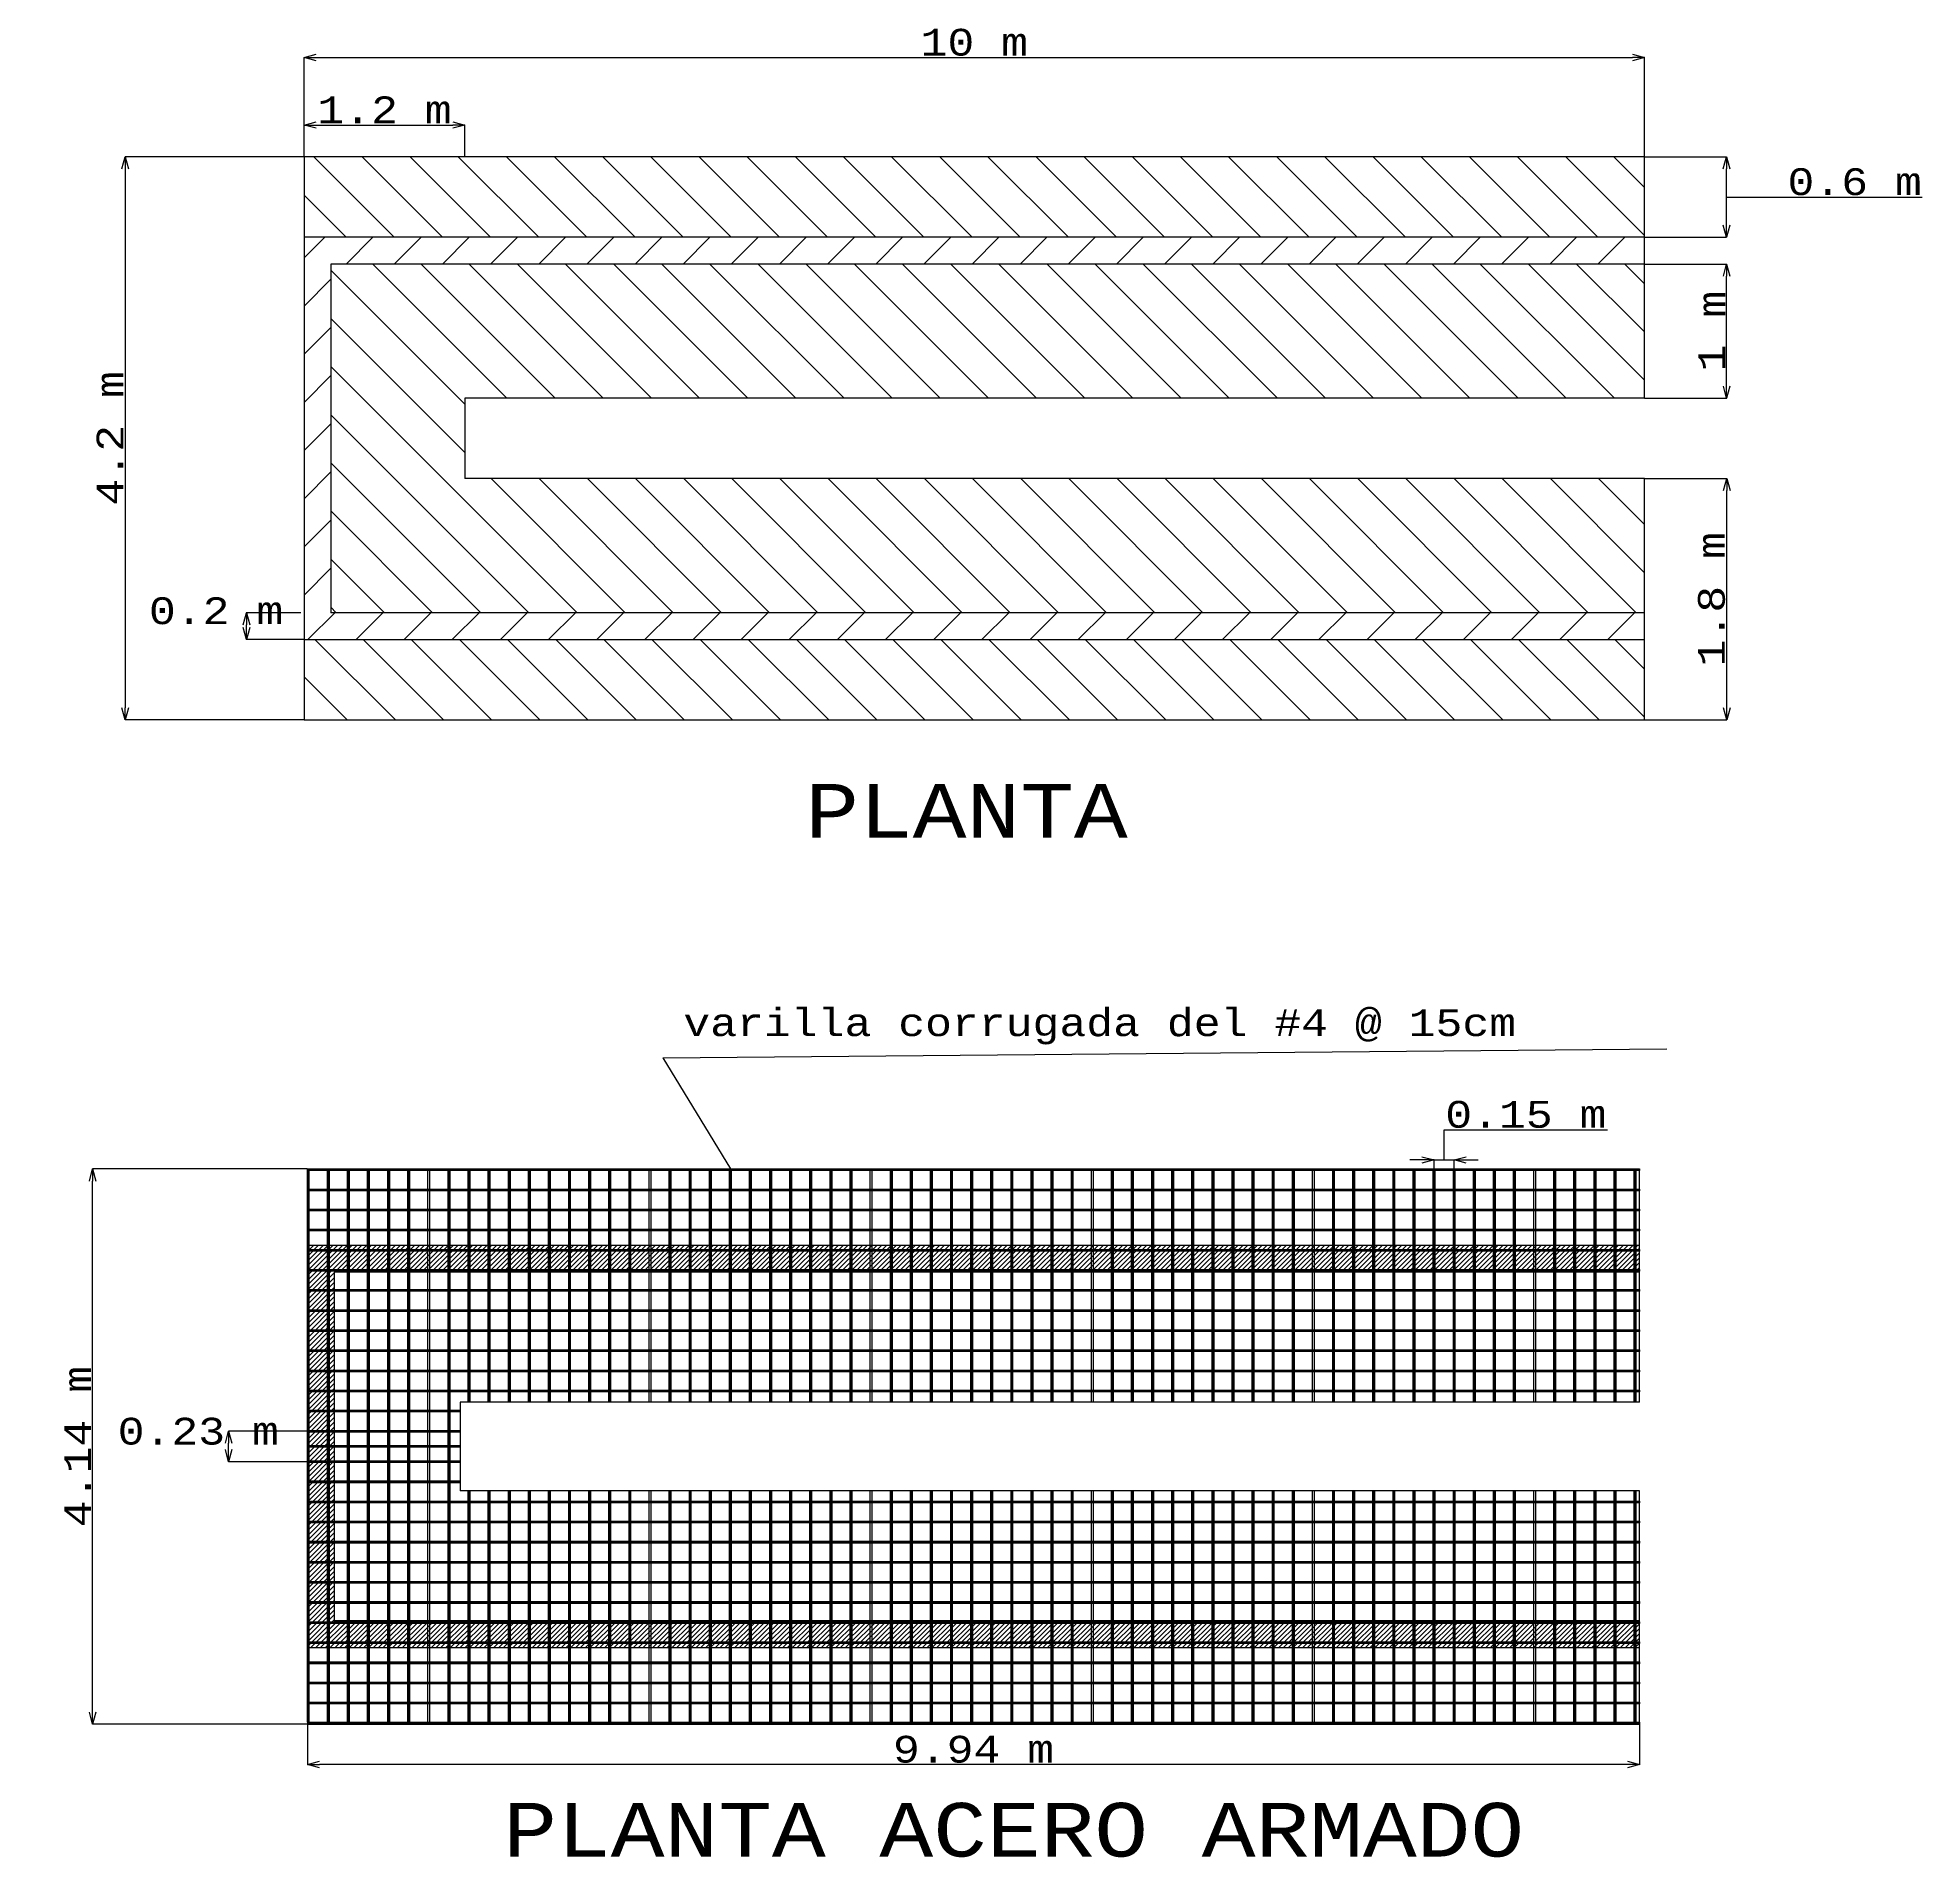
# Model space of a CAD drawing. Header units: metres. Extents: x 851 to 969, y 754 to 824.
# Drawn here: x 938.14 to 952.2, y 783.46 to 797.03 of the extents above; entities that cross this region are included whole.
import ezdxf

# ---------------------------------------------------------------- set-up
doc = ezdxf.new("R2010")
doc.units = ezdxf.units.M
doc.styles.get("Standard").update_dxf_attribs({"font": 'cour.ttf', "height": 0.2})
doc.dimstyles.new('ISO-25 (Metros)', dxfattribs={"dimscale": 0.001, "dimtxt": 0.2, "dimasz": 90, "dimexe": 1.25, "dimexo": 0.625, "dimtad": 1, "dimtoh": 1, "dimdsep": 46, "dimtxsty": 'Standard', "dimblk": 'OPEN30', "dimcen": 2.5, "dimclrd": 220, "dimclre": 220, "dimclrt": 220, "dimadec": 0, "dimazin": 0, "dimtfac": 1, "dimtmove": 1, "dimatfit": 3, "dimfxl": 1, "dimarcsym": 0})

# ---------------------------------------------------------------- blocks, each defined once
blk = doc.blocks.new('_Open30')
at = {"color": 0, "linetype": 'ByBlock', "lineweight": -2}
for p, q in [((-1, 0.27), (0, 0)), ((0, 0), (-1, -0.27)), ((0, 0), (-1, 0))]:
    blk.add_line(p, q, dxfattribs=at)
blk = doc.blocks.new('*D32')
at = {"color": 220, "lineweight": -2, "transparency": 16777216}
for p, q in [((940.152, 786.637), (939.564, 786.637)), ((939.566, 786.5), (939.566, 786.547)), ((940.152, 786.41), (939.564, 786.41))]:
    blk.add_line(p, q, dxfattribs=at)
at = {"layer": 'Defpoints', "color": 0, "transparency": 16777216}
for p in [(939.566, 786.637), (940.153, 786.637), (940.153, 786.41)]:
    blk.add_point(p, dxfattribs=at)
at = {"color": 220, "lineweight": -2, "transparency": 16777216, "xscale": 0.09, "yscale": 0.09, "zscale": 0.09}
for p, rotation in [((939.566, 786.637), 90), ((939.566, 786.41), 270)]:
    blk.add_blockref('_Open30', p, dxfattribs=dict(at, rotation=rotation))
at = {"color": 220, "transparency": 16777216, "insert": (939.339, 786.636), "char_height": 0.2, "attachment_point": 5}
blk.add_mtext('0.23 m', dxfattribs=at)
blk = doc.blocks.new('*D149')
at = {"color": 220, "lineweight": -2, "transparency": 16777216}
for p, q in [((940.129, 796.142), (940.129, 796.883)), ((940.219, 796.882), (950.039, 796.882)), ((950.129, 796.142), (950.129, 796.883))]:
    blk.add_line(p, q, dxfattribs=at)
at = {"layer": 'Defpoints', "color": 0, "transparency": 16777216}
for p in [(950.129, 796.882), (940.129, 796.142), (950.129, 796.142)]:
    blk.add_point(p, dxfattribs=at)
at = {"color": 220, "lineweight": -2, "transparency": 16777216, "xscale": 0.09, "yscale": 0.09, "zscale": 0.09, "rotation": 180}
blk.add_blockref('_Open30', (940.129, 796.882), dxfattribs=at)
at = {"color": 220, "lineweight": -2, "transparency": 16777216, "xscale": 0.09, "yscale": 0.09, "zscale": 0.09}
blk.add_blockref('_Open30', (950.129, 796.882), dxfattribs=at)
at = {"color": 220, "transparency": 16777216, "insert": (945.129, 796.995), "char_height": 0.2, "attachment_point": 5}
blk.add_mtext('10 m', dxfattribs=at)
blk = doc.blocks.new('*D150')
at = {"color": 220, "lineweight": -2, "transparency": 16777216}
for p, q in [((940.128, 796.142), (938.793, 796.142)), ((938.794, 796.052), (938.794, 792.032)), ((940.128, 791.942), (938.793, 791.942))]:
    blk.add_line(p, q, dxfattribs=at)
at = {"layer": 'Defpoints', "color": 0, "transparency": 16777216}
for p in [(940.129, 796.142), (938.794, 791.942), (940.129, 791.942)]:
    blk.add_point(p, dxfattribs=at)
at = {"color": 220, "lineweight": -2, "transparency": 16777216, "xscale": 0.09, "yscale": 0.09, "zscale": 0.09}
for p, rotation in [((938.794, 796.142), 90), ((938.794, 791.942), 270)]:
    blk.add_blockref('_Open30', p, dxfattribs=dict(at, rotation=rotation))
at = {"color": 220, "transparency": 16777216, "insert": (938.681, 794.042), "char_height": 0.2, "attachment_point": 5, "rotation": 90}
blk.add_mtext('4.2 m', dxfattribs=at)
blk = doc.blocks.new('*D153')
at = {"color": 220, "lineweight": -2, "transparency": 16777216}
for p, q in [((940.153, 784.453), (940.153, 784.15)), ((950.093, 784.453), (950.093, 784.15)), ((950.003, 784.151), (940.243, 784.151))]:
    blk.add_line(p, q, dxfattribs=at)
at = {"layer": 'Defpoints', "color": 0, "transparency": 16777216}
for p in [(940.153, 784.453), (950.093, 784.453), (940.153, 784.151)]:
    blk.add_point(p, dxfattribs=at)
at = {"color": 220, "lineweight": -2, "transparency": 16777216, "xscale": 0.09, "yscale": 0.09, "zscale": 0.09, "rotation": 180}
blk.add_blockref('_Open30', (940.153, 784.151), dxfattribs=at)
at = {"color": 220, "lineweight": -2, "transparency": 16777216, "xscale": 0.09, "yscale": 0.09, "zscale": 0.09}
blk.add_blockref('_Open30', (950.093, 784.151), dxfattribs=at)
at = {"color": 220, "transparency": 16777216, "insert": (945.123, 784.264), "char_height": 0.2, "attachment_point": 5}
blk.add_mtext('9.94 m', dxfattribs=at)
blk = doc.blocks.new('*D154')
at = {"color": 220, "lineweight": -2, "transparency": 16777216}
for p, q in [((940.152, 788.593), (938.55, 788.593)), ((938.551, 784.543), (938.551, 788.503)), ((940.152, 784.453), (938.55, 784.453))]:
    blk.add_line(p, q, dxfattribs=at)
at = {"layer": 'Defpoints', "color": 0, "transparency": 16777216}
for p in [(938.551, 788.593), (940.153, 788.593), (940.153, 784.453)]:
    blk.add_point(p, dxfattribs=at)
at = {"color": 220, "lineweight": -2, "transparency": 16777216, "xscale": 0.09, "yscale": 0.09, "zscale": 0.09}
for p, rotation in [((938.551, 788.593), 90), ((938.551, 784.453), 270)]:
    blk.add_blockref('_Open30', p, dxfattribs=dict(at, rotation=rotation))
at = {"color": 220, "transparency": 16777216, "insert": (938.439, 786.523), "char_height": 0.2, "attachment_point": 5, "rotation": 90}
blk.add_mtext('4.14 m', dxfattribs=at)
blk = doc.blocks.new('*D156')
at = {"color": 220, "lineweight": -2, "transparency": 16777216}
for p, q in [((940.129, 796.142), (940.129, 796.38)), ((940.219, 796.379), (941.239, 796.379)), ((941.329, 796.142), (941.329, 796.38))]:
    blk.add_line(p, q, dxfattribs=at)
at = {"layer": 'Defpoints', "color": 0, "transparency": 16777216}
for p in [(941.329, 796.379), (940.129, 796.142), (941.329, 796.142)]:
    blk.add_point(p, dxfattribs=at)
at = {"color": 220, "lineweight": -2, "transparency": 16777216, "xscale": 0.09, "yscale": 0.09, "zscale": 0.09, "rotation": 180}
blk.add_blockref('_Open30', (940.129, 796.379), dxfattribs=at)
at = {"color": 220, "lineweight": -2, "transparency": 16777216, "xscale": 0.09, "yscale": 0.09, "zscale": 0.09}
blk.add_blockref('_Open30', (941.329, 796.379), dxfattribs=at)
at = {"color": 220, "transparency": 16777216, "insert": (940.729, 796.492), "char_height": 0.2, "attachment_point": 5}
blk.add_mtext('1.2 m', dxfattribs=at)
blk = doc.blocks.new('*D157')
at = {"color": 220, "lineweight": -2, "transparency": 16777216}
for p, q in [((948.634, 788.66), (948.634, 788.886)), ((948.634, 788.886), (949.854, 788.886)), ((948.469, 788.66), (948.379, 788.66)), ((948.559, 788.594), (948.559, 788.661)), ((948.559, 788.66), (948.709, 788.66)), ((948.559, 788.66), (948.709, 788.66)), ((948.709, 788.594), (948.709, 788.661)), ((948.799, 788.66), (948.889, 788.66))]:
    blk.add_line(p, q, dxfattribs=at)
at = {"layer": 'Defpoints', "color": 0, "transparency": 16777216}
for p in [(948.559, 788.593), (948.709, 788.66), (948.709, 788.593)]:
    blk.add_point(p, dxfattribs=at)
at = {"color": 220, "lineweight": -2, "transparency": 16777216, "xscale": 0.09, "yscale": 0.09, "zscale": 0.09}
blk.add_blockref('_Open30', (948.559, 788.66), dxfattribs=at)
at = {"color": 220, "lineweight": -2, "transparency": 16777216, "xscale": 0.09, "yscale": 0.09, "zscale": 0.09, "rotation": 180}
blk.add_blockref('_Open30', (948.709, 788.66), dxfattribs=at)
at = {"color": 220, "transparency": 16777216, "insert": (949.244, 788.999), "char_height": 0.2, "attachment_point": 5}
blk.add_mtext('0.15 m', dxfattribs=at)
blk = doc.blocks.new('*D169')
at = {"color": 220, "lineweight": -2, "transparency": 16777216}
for p, q in [((950.13, 796.142), (950.742, 796.142)), ((950.741, 795.632), (950.741, 796.052)), ((950.741, 795.842), (951.192, 795.842)), ((951.192, 795.842), (952.202, 795.842)), ((950.13, 795.542), (950.742, 795.542))]:
    blk.add_line(p, q, dxfattribs=at)
at = {"layer": 'Defpoints', "color": 0, "transparency": 16777216}
for p in [(950.129, 796.142), (950.741, 796.142), (950.129, 795.542)]:
    blk.add_point(p, dxfattribs=at)
at = {"color": 220, "lineweight": -2, "transparency": 16777216, "xscale": 0.09, "yscale": 0.09, "zscale": 0.09}
for p, rotation in [((950.741, 796.142), 90), ((950.741, 795.542), 270)]:
    blk.add_blockref('_Open30', p, dxfattribs=dict(at, rotation=rotation))
at = {"color": 220, "transparency": 16777216, "insert": (951.697, 795.955), "char_height": 0.2, "attachment_point": 5}
blk.add_mtext('0.6 m', dxfattribs=at)
blk = doc.blocks.new('*D170')
at = {"color": 220, "lineweight": -2, "transparency": 16777216}
for p, q in [((950.13, 795.342), (950.743, 795.342)), ((950.742, 794.432), (950.742, 795.252)), ((950.13, 794.342), (950.743, 794.342))]:
    blk.add_line(p, q, dxfattribs=at)
at = {"layer": 'Defpoints', "color": 0, "transparency": 16777216}
for p in [(950.129, 795.342), (950.742, 795.342), (950.129, 794.342)]:
    blk.add_point(p, dxfattribs=at)
at = {"color": 220, "lineweight": -2, "transparency": 16777216, "xscale": 0.09, "yscale": 0.09, "zscale": 0.09}
for p, rotation in [((950.742, 795.342), 90), ((950.742, 794.342), 270)]:
    blk.add_blockref('_Open30', p, dxfattribs=dict(at, rotation=rotation))
at = {"color": 220, "transparency": 16777216, "insert": (950.632, 794.842), "char_height": 0.2, "attachment_point": 5, "rotation": 90}
blk.add_mtext('1 m', dxfattribs=at)
blk = doc.blocks.new('*D171')
at = {"color": 220, "lineweight": -2, "transparency": 16777216}
for p, q in [((950.13, 793.742), (950.744, 793.742)), ((950.743, 792.032), (950.743, 793.652)), ((950.13, 791.942), (950.744, 791.942))]:
    blk.add_line(p, q, dxfattribs=at)
at = {"layer": 'Defpoints', "color": 0, "transparency": 16777216}
for p in [(950.129, 793.742), (950.743, 793.742), (950.129, 791.942)]:
    blk.add_point(p, dxfattribs=at)
at = {"color": 220, "lineweight": -2, "transparency": 16777216, "xscale": 0.09, "yscale": 0.09, "zscale": 0.09}
for p, rotation in [((950.743, 793.742), 90), ((950.743, 791.942), 270)]:
    blk.add_blockref('_Open30', p, dxfattribs=dict(at, rotation=rotation))
at = {"color": 220, "transparency": 16777216, "insert": (950.63, 792.842), "char_height": 0.2, "attachment_point": 5, "rotation": 90}
blk.add_mtext('1.8 m', dxfattribs=at)
blk = doc.blocks.new('*D172')
at = {"color": 220, "lineweight": -2, "transparency": 16777216}
for p, q in [((940.105, 792.742), (939.697, 792.742)), ((939.699, 792.632), (939.699, 792.652)), ((940.128, 792.542), (939.697, 792.542))]:
    blk.add_line(p, q, dxfattribs=at)
at = {"layer": 'Defpoints', "color": 0, "transparency": 16777216}
for p in [(939.699, 792.742), (940.106, 792.742), (940.129, 792.542)]:
    blk.add_point(p, dxfattribs=at)
at = {"color": 220, "lineweight": -2, "transparency": 16777216, "xscale": 0.09, "yscale": 0.09, "zscale": 0.09}
for p, rotation in [((939.699, 792.742), 90), ((939.699, 792.542), 270)]:
    blk.add_blockref('_Open30', p, dxfattribs=dict(at, rotation=rotation))
at = {"color": 220, "transparency": 16777216, "insert": (939.472, 792.755), "char_height": 0.2, "attachment_point": 5}
blk.add_mtext('0.2 m', dxfattribs=at)

msp = doc.modelspace()

# ---------------------------------------------------------------- hatches: boundary and pattern name
at = {"true_color": 0x2776bb}
h = msp.add_hatch(dxfattribs=at)
h.set_pattern_fill('ANSI31', color=152, scale=0.08, angle=90)
h.set_pattern_definition([(135, (1795.10347, -179.8139), (-0.17960512, -0.17960512), [])])
h.paths.add_polyline_path([(940.129, 792.542), (940.129, 791.942), (950.129, 791.942), (950.129, 792.542)])
h.paths.add_polyline_path([(940.329, 795.342), (940.329, 792.742), (950.129, 792.742), (950.129, 793.742), (941.329, 793.742), (941.329, 794.342), (950.129, 794.342), (950.129, 795.342)])
h.paths.add_polyline_path([(940.129, 796.142), (940.129, 795.542), (950.129, 795.542), (950.129, 796.142)])
h = msp.add_hatch()
h.set_pattern_fill('ANSI31', color=1, scale=0.08, angle=180)
h.set_pattern_definition([(225, (1795.10347, -179.8139), (0.17960512, -0.17960512), [])])
h.paths.add_polyline_path([(940.329, 792.742), (940.329, 795.342), (950.129, 795.342), (950.129, 795.542), (940.129, 795.542), (940.129, 792.542), (950.129, 792.542), (950.129, 792.742)])
h = msp.add_hatch()
h.set_pattern_fill('ANSI31', color=1, scale=0.008, angle=180)
h.set_pattern_definition([(225, (1756.122035, -214.95075), (0.01796051224, -0.01796051224), [])])
h.paths.add_polyline_path([(940.353, 785.223), (940.353, 787.823), (950.093, 787.823), (950.093, 788.023), (940.153, 788.023), (940.153, 785.023), (950.093, 785.023), (950.093, 785.223)])

# ---------------------------------------------------------------- linework, layer by layer
for p, q in [((950.129, 796.142), (940.129, 796.142)), ((940.129, 796.142), (940.129, 795.542)), ((950.129, 795.542), (950.129, 796.142)), ((950.129, 794.342), (950.129, 795.342)), ((950.129, 794.342), (941.329, 794.342)), ((941.329, 794.342), (941.329, 793.742)), ((950.129, 793.742), (941.329, 793.742)), ((950.129, 792.742), (950.129, 793.742)), ((940.129, 792.542), (940.129, 791.942)), ((950.129, 791.942), (950.129, 792.542)), ((940.129, 791.942), (950.129, 791.942)), ((942.804, 789.422), (950.295, 789.488)), ((942.804, 789.422), (943.309, 788.593)), ((940.153, 784.453), (950.093, 784.453))]:
    msp.add_line(p, q)
at = {"color": 6}
for p, q in [((950.129, 795.542), (940.129, 795.542)), ((940.129, 795.542), (940.129, 792.542)), ((950.129, 795.342), (950.129, 795.542)), ((950.129, 795.342), (940.329, 795.342)), ((940.329, 795.342), (940.329, 792.742)), ((950.129, 792.742), (940.329, 792.742)), ((950.129, 792.542), (950.129, 792.742)), ((940.129, 792.542), (950.129, 792.542)), ((950.093, 788.587), (940.153, 788.587)), ((940.159, 788.593), (940.159, 784.454)), ((940.309, 788.593), (940.309, 784.454)), ((940.459, 788.593), (940.459, 784.454)), ((940.609, 788.593), (940.609, 784.454)), ((940.759, 788.593), (940.759, 784.454)), ((940.909, 788.593), (940.909, 784.454)), ((941.209, 788.593), (941.209, 784.454)), ((941.359, 788.593), (941.359, 786.853)), ((941.509, 788.593), (941.509, 786.853)), ((941.659, 788.593), (941.659, 786.853)), ((941.809, 788.593), (941.809, 786.853)), ((941.809, 788.593), (941.809, 786.853)), ((941.959, 788.593), (941.959, 786.853)), ((942.109, 788.593), (942.109, 786.853)), ((942.259, 788.593), (942.259, 786.853)), ((942.409, 788.593), (942.409, 786.853)), ((942.559, 788.593), (942.559, 786.853)), ((942.859, 788.593), (942.859, 786.853)), ((943.009, 788.593), (943.009, 786.853)), ((943.159, 788.593), (943.159, 786.853)), ((943.309, 788.593), (943.309, 786.853)), ((943.459, 788.593), (943.459, 786.853)), ((943.459, 788.593), (943.459, 786.853)), ((943.609, 788.593), (943.609, 786.853)), ((943.759, 788.593), (943.759, 786.853)), ((943.909, 788.593), (943.909, 786.853)), ((944.059, 788.593), (944.059, 786.853)), ((944.209, 788.593), (944.209, 786.853)), ((944.509, 788.593), (944.509, 786.853)), ((944.659, 788.593), (944.659, 786.853)), ((944.809, 788.593), (944.809, 786.853)), ((944.959, 788.593), (944.959, 786.853)), ((945.109, 788.593), (945.109, 786.853)), ((945.109, 788.593), (945.109, 786.853)), ((945.259, 788.593), (945.259, 786.853)), ((945.409, 788.593), (945.409, 786.853)), ((945.559, 788.593), (945.559, 786.853)), ((945.709, 788.593), (945.709, 786.853)), ((945.859, 788.593), (945.859, 786.853)), ((946.159, 788.593), (946.159, 786.853)), ((946.309, 788.593), (946.309, 786.853)), ((946.459, 788.593), (946.459, 786.853)), ((946.609, 788.593), (946.609, 786.853)), ((946.759, 788.593), (946.759, 786.853)), ((946.759, 788.593), (946.759, 786.853)), ((946.909, 788.593), (946.909, 786.853)), ((947.059, 788.593), (947.059, 786.853)), ((947.209, 788.593), (947.209, 786.853)), ((947.359, 788.593), (947.359, 786.853)), ((947.509, 788.593), (947.509, 786.853)), ((947.809, 788.593), (947.809, 786.853)), ((947.959, 788.593), (947.959, 786.853)), ((948.109, 788.593), (948.109, 786.853)), ((948.259, 788.593), (948.259, 786.853)), ((948.409, 788.593), (948.409, 786.853)), ((948.409, 788.593), (948.409, 786.853)), ((948.559, 788.593), (948.559, 786.853)), ((948.709, 788.593), (948.709, 786.853)), ((948.859, 788.593), (948.859, 786.853)), ((949.009, 788.593), (949.009, 786.853)), ((949.159, 788.593), (949.159, 786.853)), ((949.459, 788.593), (949.459, 786.853)), ((949.609, 788.593), (949.609, 786.853)), ((949.759, 788.593), (949.759, 786.853)), ((949.909, 788.593), (949.909, 786.853)), ((950.059, 788.593), (950.059, 786.853)), ((950.093, 788.437), (940.153, 788.437)), ((950.093, 788.287), (940.153, 788.287)), ((950.093, 788.137), (940.153, 788.137)), ((950.093, 788.023), (940.153, 788.023)), ((940.153, 788.023), (940.153, 785.023)), ((950.093, 787.987), (940.153, 787.987)), ((950.093, 787.837), (940.153, 787.837)), ((950.093, 787.823), (940.353, 787.823)), ((940.353, 787.823), (940.353, 785.223)), ((950.093, 787.687), (940.153, 787.687)), ((950.093, 787.537), (940.153, 787.537)), ((950.093, 787.387), (940.153, 787.387)), ((950.093, 787.237), (940.153, 787.237)), ((950.093, 787.087), (940.153, 787.087)), ((950.093, 786.937), (940.153, 786.937)), ((941.293, 786.787), (940.153, 786.787)), ((941.293, 786.637), (940.153, 786.637)), ((941.293, 786.523), (940.153, 786.523)), ((941.293, 786.41), (940.153, 786.41)), ((941.293, 786.26), (940.153, 786.26)), ((941.359, 786.193), (941.359, 784.454)), ((941.509, 786.193), (941.509, 784.454)), ((941.659, 786.193), (941.659, 784.454)), ((941.809, 786.193), (941.809, 784.454)), ((941.809, 786.193), (941.809, 784.454)), ((941.959, 786.193), (941.959, 784.454)), ((942.109, 786.193), (942.109, 784.454)), ((942.259, 786.193), (942.259, 784.454)), ((942.409, 786.193), (942.409, 784.454)), ((942.559, 786.193), (942.559, 784.454)), ((942.859, 786.193), (942.859, 784.454)), ((943.009, 786.193), (943.009, 784.454)), ((943.159, 786.193), (943.159, 784.454)), ((943.309, 786.193), (943.309, 784.454)), ((943.459, 786.193), (943.459, 784.454)), ((943.459, 786.193), (943.459, 784.454)), ((943.609, 786.193), (943.609, 784.454)), ((943.759, 786.193), (943.759, 784.454)), ((943.909, 786.193), (943.909, 784.454)), ((944.059, 786.193), (944.059, 784.454)), ((944.209, 786.193), (944.209, 784.454)), ((944.509, 786.193), (944.509, 784.454)), ((944.659, 786.193), (944.659, 784.454)), ((944.809, 786.193), (944.809, 784.454)), ((944.959, 786.193), (944.959, 784.454)), ((945.109, 786.193), (945.109, 784.455)), ((945.109, 786.193), (945.109, 784.454)), ((945.259, 786.193), (945.259, 784.455)), ((945.409, 786.193), (945.409, 784.455)), ((945.559, 786.193), (945.559, 784.455)), ((945.709, 786.193), (945.709, 784.455)), ((945.859, 786.193), (945.859, 784.455)), ((946.159, 786.193), (946.159, 784.455)), ((946.309, 786.193), (946.309, 784.455)), ((946.459, 786.193), (946.459, 784.455)), ((946.609, 786.193), (946.609, 784.455)), ((946.759, 786.193), (946.759, 784.454)), ((946.759, 786.193), (946.759, 784.455)), ((946.909, 786.193), (946.909, 784.454)), ((947.059, 786.193), (947.059, 784.454)), ((947.209, 786.193), (947.209, 784.454)), ((947.359, 786.193), (947.359, 784.454)), ((947.509, 786.193), (947.509, 784.454)), ((947.809, 786.193), (947.809, 784.454)), ((947.959, 786.193), (947.959, 784.454)), ((948.109, 786.193), (948.109, 784.454)), ((948.259, 786.193), (948.259, 784.454)), ((948.409, 786.193), (948.409, 784.454)), ((948.409, 786.193), (948.409, 784.454)), ((948.559, 786.193), (948.559, 784.454)), ((948.709, 786.193), (948.709, 784.454)), ((948.859, 786.193), (948.859, 784.454)), ((949.009, 786.193), (949.009, 784.454)), ((949.159, 786.193), (949.159, 784.454)), ((949.459, 786.193), (949.459, 784.454)), ((949.609, 786.193), (949.609, 784.454)), ((949.759, 786.193), (949.759, 784.454)), ((949.909, 786.193), (949.909, 784.454)), ((950.059, 786.193), (950.059, 784.454)), ((950.093, 786.11), (940.153, 786.11)), ((950.093, 785.96), (940.153, 785.96)), ((950.093, 785.81), (940.153, 785.81)), ((950.093, 785.66), (940.153, 785.66)), ((950.093, 785.51), (940.153, 785.51)), ((950.093, 785.36), (940.153, 785.36)), ((950.093, 785.21), (940.153, 785.21)), ((950.093, 785.223), (940.353, 785.223)), ((950.093, 785.06), (940.153, 785.06)), ((940.153, 785.023), (950.093, 785.023)), ((950.093, 784.91), (940.153, 784.91)), ((950.093, 784.76), (940.153, 784.76)), ((950.093, 784.61), (940.153, 784.61)), ((950.093, 784.46), (940.153, 784.46))]:
    msp.add_line(p, q, dxfattribs=at)
at = {"color": 5}
for p, q in [((940.153, 788.593), (940.153, 788.023)), ((950.093, 788.023), (950.093, 788.593)), ((940.153, 788.023), (940.153, 784.453)), ((950.093, 786.853), (950.093, 788.023)), ((950.093, 786.853), (941.293, 786.853)), ((941.293, 786.853), (941.293, 786.193)), ((950.093, 786.193), (941.293, 786.193)), ((950.093, 785.023), (950.093, 786.193)), ((950.093, 784.453), (950.093, 785.023))]:
    msp.add_line(p, q, dxfattribs=at)
for points in [[(940.153, 788.593), (950.093, 788.593), (950.093, 788.581), (940.153, 788.581)], [(940.153, 784.467), (940.153, 788.593)], [(940.165, 788.593), (940.165, 784.454)], [(940.303, 784.454), (940.303, 788.593)], [(940.315, 788.593), (940.315, 784.454)], [(940.453, 784.454), (940.453, 788.593)], [(940.465, 788.593), (940.465, 784.454)], [(940.603, 784.454), (940.603, 788.593)], [(940.615, 788.593), (940.615, 784.454)], [(940.753, 784.454), (940.753, 788.593)], [(940.765, 788.593), (940.765, 784.454)], [(940.903, 784.454), (940.903, 788.593)], [(940.915, 788.593), (940.915, 784.454)], [(941.053, 784.454), (941.053, 788.593)], [(941.065, 788.593), (941.065, 784.454)], [(941.203, 784.454), (941.203, 788.593)], [(941.215, 788.593), (941.215, 784.454)], [(941.353, 786.853), (941.353, 788.593)], [(941.365, 788.593), (941.365, 786.853)], [(941.503, 786.853), (941.503, 788.593)], [(941.515, 788.593), (941.515, 786.853)], [(941.653, 786.853), (941.653, 788.593)], [(941.665, 788.593), (941.665, 786.853)], [(941.803, 786.853), (941.803, 788.593)], [(941.803, 786.853), (941.803, 788.593)], [(941.815, 788.593), (941.815, 786.853)], [(941.815, 788.593), (941.815, 786.853)], [(941.953, 786.853), (941.953, 788.593)], [(941.965, 788.593), (941.965, 786.853)], [(942.103, 786.853), (942.103, 788.593)], [(942.115, 788.593), (942.115, 786.853)], [(942.253, 786.853), (942.253, 788.593)], [(942.265, 788.593), (942.265, 786.853)], [(942.403, 786.853), (942.403, 788.593)], [(942.415, 788.593), (942.415, 786.853)], [(942.553, 786.853), (942.553, 788.593)], [(942.565, 788.593), (942.565, 786.853)], [(942.703, 786.853), (942.703, 788.593)], [(942.715, 788.593), (942.715, 786.853)], [(942.853, 786.853), (942.853, 788.593)], [(942.865, 788.593), (942.865, 786.853)], [(943.003, 786.853), (943.003, 788.593)], [(943.015, 788.593), (943.015, 786.853)], [(943.153, 786.853), (943.153, 788.593)], [(943.165, 788.593), (943.165, 786.853)], [(943.303, 786.853), (943.303, 788.593)], [(943.315, 788.593), (943.315, 786.853)], [(943.453, 786.853), (943.453, 788.593)], [(943.453, 786.853), (943.453, 788.593)], [(943.465, 788.593), (943.465, 786.853)], [(943.465, 788.593), (943.465, 786.853)], [(943.603, 786.853), (943.603, 788.593)], [(943.615, 788.593), (943.615, 786.853)], [(943.753, 786.853), (943.753, 788.593)], [(943.765, 788.593), (943.765, 786.853)], [(943.903, 786.853), (943.903, 788.593)], [(943.915, 788.593), (943.915, 786.853)], [(944.053, 786.853), (944.053, 788.593)], [(944.065, 788.593), (944.065, 786.853)], [(944.203, 786.853), (944.203, 788.593)], [(944.215, 788.593), (944.215, 786.853)], [(944.353, 786.853), (944.353, 788.593)], [(944.365, 788.593), (944.365, 786.853)], [(944.503, 786.853), (944.503, 788.593)], [(944.515, 788.593), (944.515, 786.853)], [(944.653, 786.853), (944.653, 788.593)], [(944.665, 788.593), (944.665, 786.853)], [(944.803, 786.853), (944.803, 788.593)], [(944.815, 788.593), (944.815, 786.853)], [(944.953, 786.853), (944.953, 788.593)], [(944.965, 788.593), (944.965, 786.853)], [(945.103, 786.853), (945.103, 788.593)], [(945.103, 786.853), (945.103, 788.593)], [(945.115, 788.593), (945.115, 786.853)], [(945.115, 788.593), (945.115, 786.853)], [(945.253, 786.853), (945.253, 788.593)], [(945.265, 788.593), (945.265, 786.853)], [(945.403, 786.853), (945.403, 788.593)], [(945.415, 788.593), (945.415, 786.853)], [(945.553, 786.853), (945.553, 788.593)], [(945.565, 788.593), (945.565, 786.853)], [(945.703, 786.853), (945.703, 788.593)], [(945.715, 788.593), (945.715, 786.853)], [(945.853, 786.853), (945.853, 788.593)], [(945.865, 788.593), (945.865, 786.853)], [(946.003, 786.853), (946.003, 788.593)], [(946.015, 788.593), (946.015, 786.853)], [(946.153, 786.853), (946.153, 788.593)], [(946.165, 788.593), (946.165, 786.853)], [(946.303, 786.853), (946.303, 788.593)], [(946.315, 788.593), (946.315, 786.853)], [(946.453, 786.853), (946.453, 788.593)], [(946.465, 788.593), (946.465, 786.853)], [(946.603, 786.853), (946.603, 788.593)], [(946.615, 788.593), (946.615, 786.853)], [(946.753, 786.853), (946.753, 788.593)], [(946.753, 786.853), (946.753, 788.593)], [(946.765, 788.593), (946.765, 786.853)], [(946.765, 788.593), (946.765, 786.853)], [(946.903, 786.853), (946.903, 788.593)], [(946.915, 788.593), (946.915, 786.853)], [(947.053, 786.853), (947.053, 788.593)], [(947.065, 788.593), (947.065, 786.853)], [(947.203, 786.853), (947.203, 788.593)], [(947.215, 788.593), (947.215, 786.853)], [(947.353, 786.853), (947.353, 788.593)], [(947.365, 788.593), (947.365, 786.853)], [(947.503, 786.853), (947.503, 788.593)], [(947.515, 788.593), (947.515, 786.853)], [(947.653, 786.853), (947.653, 788.593)], [(947.665, 788.593), (947.665, 786.853)], [(947.803, 786.853), (947.803, 788.593)], [(947.815, 788.593), (947.815, 786.853)], [(947.953, 786.853), (947.953, 788.593)], [(947.965, 788.593), (947.965, 786.853)], [(948.103, 786.853), (948.103, 788.593)], [(948.115, 788.593), (948.115, 786.853)], [(948.253, 786.853), (948.253, 788.593)], [(948.265, 788.593), (948.265, 786.853)], [(948.403, 786.853), (948.403, 788.593)], [(948.403, 786.853), (948.403, 788.593)], [(948.415, 788.593), (948.415, 786.853)], [(948.415, 788.593), (948.415, 786.853)], [(948.553, 786.853), (948.553, 788.593)], [(948.565, 788.593), (948.565, 786.853)], [(948.703, 786.853), (948.703, 788.593)], [(948.715, 788.593), (948.715, 786.853)], [(948.853, 786.853), (948.853, 788.593)], [(948.865, 788.593), (948.865, 786.853)], [(949.003, 786.853), (949.003, 788.593)], [(949.015, 788.593), (949.015, 786.853)], [(949.153, 786.853), (949.153, 788.593)], [(949.165, 788.593), (949.165, 786.853)], [(949.303, 786.853), (949.303, 788.593)], [(949.315, 788.593), (949.315, 786.853)], [(949.453, 786.853), (949.453, 788.593)], [(949.465, 788.593), (949.465, 786.853)], [(949.603, 786.853), (949.603, 788.593)], [(949.615, 788.593), (949.615, 786.853)], [(949.753, 786.853), (949.753, 788.593)], [(949.765, 788.593), (949.765, 786.853)], [(949.903, 786.853), (949.903, 788.593)], [(949.915, 788.593), (949.915, 786.853)], [(950.053, 786.853), (950.053, 788.593)], [(950.065, 788.593), (950.065, 786.853)], [(940.153, 788.443), (950.093, 788.443), (950.093, 788.431), (940.153, 788.431)], [(940.153, 788.293), (950.093, 788.293), (950.093, 788.281), (940.153, 788.281)], [(940.153, 788.143), (950.093, 788.143), (950.093, 788.131), (940.153, 788.131)], [(940.153, 787.993), (950.093, 787.993), (950.093, 787.981), (940.153, 787.981)], [(940.153, 787.843), (950.093, 787.843), (950.093, 787.831), (940.153, 787.831)], [(940.153, 787.693), (950.093, 787.693), (950.093, 787.681), (940.153, 787.681)], [(940.153, 787.543), (950.093, 787.543), (950.093, 787.531), (940.153, 787.531)], [(940.153, 787.393), (950.093, 787.393), (950.093, 787.381), (940.153, 787.381)], [(940.153, 787.243), (950.093, 787.243), (950.093, 787.231), (940.153, 787.231)], [(940.153, 787.093), (950.093, 787.093), (950.093, 787.081), (940.153, 787.081)], [(940.153, 786.943), (950.093, 786.943), (950.093, 786.931), (940.153, 786.931)], [(940.153, 786.793), (941.293, 786.793)], [(941.293, 786.781), (940.153, 786.781)], [(940.153, 786.643), (941.293, 786.643)], [(941.293, 786.631), (940.153, 786.631)], [(940.153, 786.53), (941.293, 786.53)], [(941.293, 786.517), (940.153, 786.517)], [(940.153, 786.416), (941.293, 786.416)], [(941.293, 786.403), (940.153, 786.403)], [(940.153, 786.266), (941.293, 786.266)], [(941.293, 786.253), (940.153, 786.253)], [(941.353, 784.454), (941.353, 786.193)], [(941.365, 786.193), (941.365, 784.454)], [(941.503, 784.454), (941.503, 786.193)], [(941.515, 786.193), (941.515, 784.454)], [(941.653, 784.454), (941.653, 786.193)], [(941.665, 786.193), (941.665, 784.454)], [(941.803, 784.454), (941.803, 786.193)], [(941.803, 784.467), (941.803, 786.193)], [(941.815, 786.193), (941.815, 784.454)], [(941.815, 786.193), (941.815, 784.454)], [(941.953, 784.454), (941.953, 786.193)], [(941.965, 786.193), (941.965, 784.454)], [(942.103, 784.454), (942.103, 786.193)], [(942.115, 786.193), (942.115, 784.454)], [(942.253, 784.454), (942.253, 786.193)], [(942.265, 786.193), (942.265, 784.454)], [(942.403, 784.454), (942.403, 786.193)], [(942.415, 786.193), (942.415, 784.454)], [(942.553, 784.454), (942.553, 786.193)], [(942.565, 786.193), (942.565, 784.454)], [(942.703, 784.454), (942.703, 786.193)], [(942.715, 786.193), (942.715, 784.454)], [(942.853, 784.454), (942.853, 786.193)], [(942.865, 786.193), (942.865, 784.454)], [(943.003, 784.454), (943.003, 786.193)], [(943.015, 786.193), (943.015, 784.454)], [(943.153, 784.454), (943.153, 786.193)], [(943.165, 786.193), (943.165, 784.454)], [(943.303, 784.454), (943.303, 786.193)], [(943.315, 786.193), (943.315, 784.454)], [(943.453, 784.454), (943.453, 786.193)], [(943.453, 784.467), (943.453, 786.193)], [(943.465, 786.193), (943.465, 784.454)], [(943.465, 786.193), (943.465, 784.454)], [(943.603, 784.454), (943.603, 786.193)], [(943.615, 786.193), (943.615, 784.454)], [(943.753, 784.454), (943.753, 786.193)], [(943.765, 786.193), (943.765, 784.454)], [(943.903, 784.454), (943.903, 786.193)], [(943.915, 786.193), (943.915, 784.454)], [(944.053, 784.454), (944.053, 786.193)], [(944.065, 786.193), (944.065, 784.454)], [(944.203, 784.454), (944.203, 786.193)], [(944.215, 786.193), (944.215, 784.454)], [(944.353, 784.454), (944.353, 786.193)], [(944.365, 786.193), (944.365, 784.454)], [(944.503, 784.454), (944.503, 786.193)], [(944.515, 786.193), (944.515, 784.454)], [(944.653, 784.454), (944.653, 786.193)], [(944.665, 786.193), (944.665, 784.454)], [(944.803, 784.454), (944.803, 786.193)], [(944.815, 786.193), (944.815, 784.454)], [(944.953, 784.454), (944.953, 786.193)], [(944.965, 786.193), (944.965, 784.454)], [(945.103, 784.454), (945.103, 786.193)], [(945.103, 784.468), (945.103, 786.193)], [(945.115, 786.193), (945.115, 784.455)], [(945.115, 786.193), (945.115, 784.454)], [(945.253, 784.455), (945.253, 786.193)], [(945.265, 786.193), (945.265, 784.455)], [(945.403, 784.455), (945.403, 786.193)], [(945.415, 786.193), (945.415, 784.455)], [(945.553, 784.455), (945.553, 786.193)], [(945.565, 786.193), (945.565, 784.455)], [(945.703, 784.455), (945.703, 786.193)], [(945.715, 786.193), (945.715, 784.455)], [(945.853, 784.455), (945.853, 786.193)], [(945.865, 786.193), (945.865, 784.455)], [(946.003, 784.455), (946.003, 786.193)], [(946.015, 786.193), (946.015, 784.455)], [(946.153, 784.455), (946.153, 786.193)], [(946.165, 786.193), (946.165, 784.455)], [(946.303, 784.455), (946.303, 786.193)], [(946.315, 786.193), (946.315, 784.455)], [(946.453, 784.455), (946.453, 786.193)], [(946.465, 786.193), (946.465, 784.455)], [(946.603, 784.455), (946.603, 786.193)], [(946.615, 786.193), (946.615, 784.455)], [(946.753, 784.455), (946.753, 786.193)], [(946.753, 784.467), (946.753, 786.193)], [(946.765, 786.193), (946.765, 784.454)], [(946.765, 786.193), (946.765, 784.455)], [(946.903, 784.454), (946.903, 786.193)], [(946.915, 786.193), (946.915, 784.454)], [(947.053, 784.454), (947.053, 786.193)], [(947.065, 786.193), (947.065, 784.454)], [(947.203, 784.454), (947.203, 786.193)], [(947.215, 786.193), (947.215, 784.454)], [(947.353, 784.454), (947.353, 786.193)], [(947.365, 786.193), (947.365, 784.454)], [(947.503, 784.454), (947.503, 786.193)], [(947.515, 786.193), (947.515, 784.454)], [(947.653, 784.454), (947.653, 786.193)], [(947.665, 786.193), (947.665, 784.454)], [(947.803, 784.454), (947.803, 786.193)], [(947.815, 786.193), (947.815, 784.454)], [(947.953, 784.454), (947.953, 786.193)], [(947.965, 786.193), (947.965, 784.454)], [(948.103, 784.454), (948.103, 786.193)], [(948.115, 786.193), (948.115, 784.454)], [(948.253, 784.454), (948.253, 786.193)], [(948.265, 786.193), (948.265, 784.454)], [(948.403, 784.454), (948.403, 786.193)], [(948.403, 784.467), (948.403, 786.193)], [(948.415, 786.193), (948.415, 784.454)], [(948.415, 786.193), (948.415, 784.454)], [(948.553, 784.454), (948.553, 786.193)], [(948.565, 786.193), (948.565, 784.454)], [(948.703, 784.454), (948.703, 786.193)], [(948.715, 786.193), (948.715, 784.454)], [(948.853, 784.454), (948.853, 786.193)], [(948.865, 786.193), (948.865, 784.454)], [(949.003, 784.454), (949.003, 786.193)], [(949.015, 786.193), (949.015, 784.454)], [(949.153, 784.454), (949.153, 786.193)], [(949.165, 786.193), (949.165, 784.454)], [(949.303, 784.454), (949.303, 786.193)], [(949.315, 786.193), (949.315, 784.454)], [(949.453, 784.454), (949.453, 786.193)], [(949.465, 786.193), (949.465, 784.454)], [(949.603, 784.454), (949.603, 786.193)], [(949.615, 786.193), (949.615, 784.454)], [(949.753, 784.454), (949.753, 786.193)], [(949.765, 786.193), (949.765, 784.454)], [(949.903, 784.454), (949.903, 786.193)], [(949.915, 786.193), (949.915, 784.454)], [(950.053, 784.454), (950.053, 786.193)], [(950.065, 786.193), (950.065, 784.454)], [(940.153, 786.116), (950.093, 786.116), (950.093, 786.103), (940.153, 786.103)], [(940.153, 785.966), (950.093, 785.966), (950.093, 785.953), (940.153, 785.953)], [(940.153, 785.816), (950.093, 785.816), (950.093, 785.803), (940.153, 785.803)], [(940.153, 785.666), (950.093, 785.666), (950.093, 785.653), (940.153, 785.653)], [(940.153, 785.516), (950.093, 785.516), (950.093, 785.503), (940.153, 785.503)], [(940.153, 785.366), (950.093, 785.366), (950.093, 785.353), (940.153, 785.353)], [(940.153, 785.216), (950.093, 785.216), (950.093, 785.203), (940.153, 785.203)], [(940.153, 785.066), (950.093, 785.066), (950.093, 785.053), (940.153, 785.053)], [(940.153, 784.916), (950.093, 784.916), (950.093, 784.903), (940.153, 784.903)], [(940.153, 784.766), (950.093, 784.766), (950.093, 784.753), (940.153, 784.753)], [(940.153, 784.616), (950.093, 784.616), (950.093, 784.603), (940.153, 784.603)], [(940.153, 784.466), (950.093, 784.466), (950.093, 784.453), (940.153, 784.453)]]:
    msp.add_lwpolyline(points)

# ---------------------------------------------------------------- texts
at = {"transparency": 33554687, "char_height": 0.4, "attachment_point": 1}
for s, insert in [('PLANTA', (943.868, 791.464)), ('PLANTA ACERO ARMADO', (941.615, 783.865))]:
    msp.add_mtext_dynamic_manual_height_columns(s, width=8.15481, gutter_width=1, heights=[0], dxfattribs=dict(at, insert=insert))
at = {"insert": (942.958, 789.784), "char_height": 0.2, "attachment_point": 1}
msp.add_mtext_dynamic_manual_height_columns('varilla corrugada del #4 @ 15cm', width=7.33687, gutter_width=0.728, heights=[0], dxfattribs=at)

# ---------------------------------------------------------------- dimensions: what is measured, and where the dimension line sits
at = {"transparency": 33554687}
for base, p1, p2, picture, middle in [((950.129, 796.882), (940.129, 796.142), (950.129, 796.142), '*D149', (945.129, 796.995)), ((941.329, 796.379), (940.129, 796.142), (941.329, 796.142), '*D156', (940.729, 796.492)), ((948.709, 788.66), (948.559, 788.593), (948.709, 788.593), '*D157', (948.635, 788.999)), ((940.153, 784.151), (950.093, 784.453), (940.153, 784.453), '*D153', (945.123, 784.264))]:
    dim = msp.add_linear_dim(base=base, p1=p1, p2=p2, dimstyle='ISO-25 (Metros)', override={"dimpost": ' m'}, dxfattribs=at)
    dim.commit()
    dim.dimension.update_dxf_attribs({"geometry": picture, "text_midpoint": middle})
for base, p1, p2, picture, middle in [((938.794, 791.942), (940.129, 796.142), (940.129, 791.942), '*D150', (938.681, 794.042)), ((950.741, 796.142), (950.129, 795.542), (950.129, 796.142), '*D169', (951.192, 795.955)), ((950.742, 795.342), (950.129, 794.342), (950.129, 795.342), '*D170', (950.632, 794.842)), ((950.743, 793.742), (950.129, 791.942), (950.129, 793.742), '*D171', (950.63, 792.842)), ((939.699, 792.742), (940.129, 792.542), (940.106, 792.742), '*D172', (939.472, 792.755)), ((938.551, 788.593), (940.153, 784.453), (940.153, 788.593), '*D154', (938.439, 786.523))]:
    dim = msp.add_linear_dim(base=base, p1=p1, p2=p2, angle=90, dimstyle='ISO-25 (Metros)', override={"dimpost": ' m'}, dxfattribs=at)
    dim.commit()
    dim.dimension.update_dxf_attribs({"geometry": picture, "text_midpoint": middle})
dim = msp.add_linear_dim(base=(939.566, 786.637), p1=(940.153, 786.41), p2=(940.153, 786.637), angle=90, dimstyle='ISO-25 (Metros)', override={"dimpost": ' m'})
dim.commit()
dim.dimension.update_dxf_attribs({"geometry": '*D32', "text_midpoint": (939.339, 786.636)})

doc.saveas('drawing.dxf')
